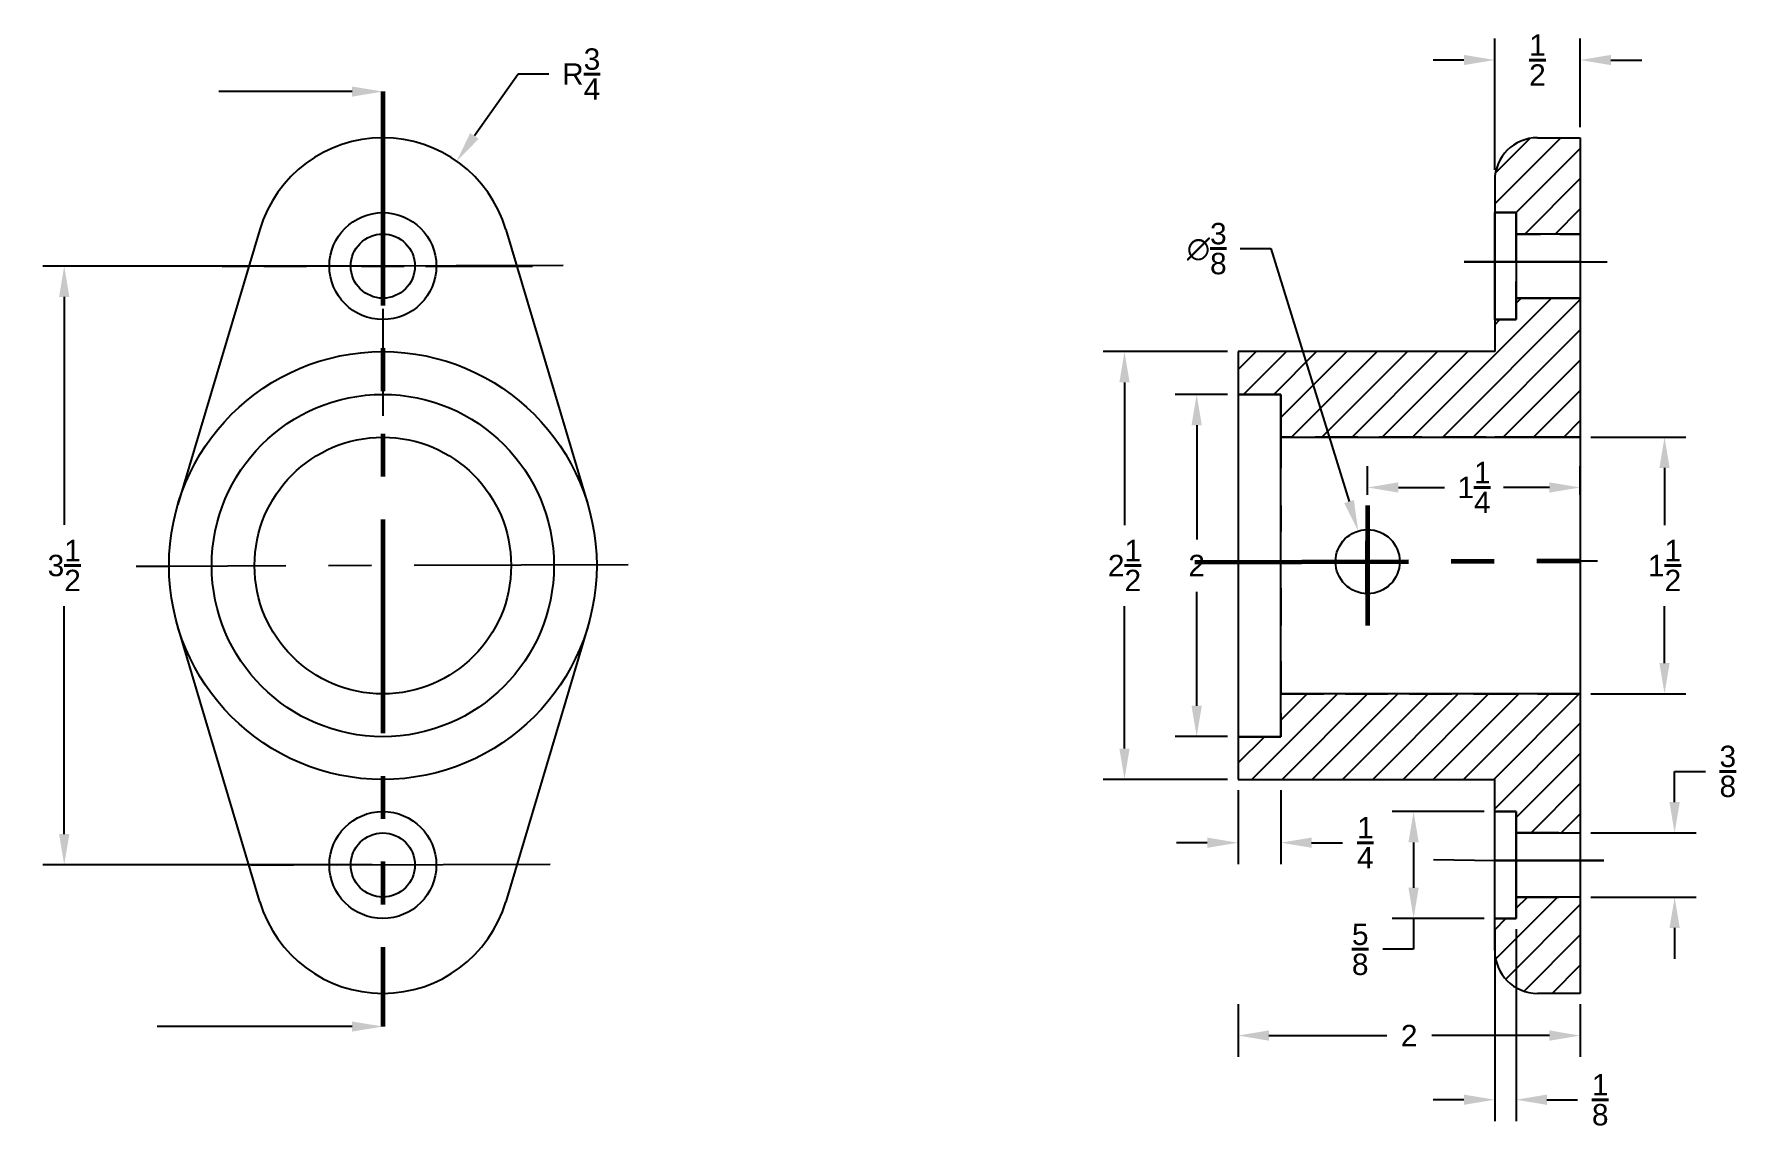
# Model space of a CAD drawing. Header units: inches. Extents: x -3 to 7.1, y 0.4 to 6.8.
import ezdxf
from ezdxf import colors
from ezdxf.entities.mleader import LeaderData, LeaderLine
from ezdxf.math import Vec2, Vec3

# ---------------------------------------------------------------- set-up
doc = ezdxf.new("R2010")
doc.units = ezdxf.units.IN
doc.header["$MEASUREMENT"] = 0
for name, pattern in [('CENTER', [2, 1.25, -0.25, 0.25, -0.25]), ('HIDDEN', [0.375, 0.25, -0.125]), ('PHANTOM', [2.5, 1.25, -0.25, 0.25, -0.25, 0.25, -0.25])]:
    doc.linetypes.add(name, pattern=pattern)
for name, color, linetype in [('Center lines', 1, 'CENTER'), ('Object Lines', 5, 'Continuous'), ('Section Lines', 7, 'Continuous')]:
    doc.layers.add(name, color=color, linetype=linetype)
for name, color, linetype, lineweight in [('Cutting Plane Lines', 252, 'PHANTOM', 60), ('Dimensions', 6, 'Continuous', 40), ('Hidden Lines', 4, 'HIDDEN', 30)]:
    doc.layers.add(name, color=color, linetype=linetype, lineweight=lineweight)
doc.styles.get("Standard").update_dxf_attribs({"font": 'arial.ttf'})
doc.dimstyles.new('Mechanical', dxfattribs={"dimtxt": 0.125, "dimasz": 0.18, "dimexe": 0.125, "dimexo": 0.0625, "dimgap": 0.09, "dimtad": 0, "dimtih": 1, "dimtoh": 1, "dimdec": 4, "dimzin": 0, "dimdsep": 46, "dimlunit": 5, "dimtxsty": 'Standard', "dimcen": -0.125, "dimadec": 0, "dimazin": 0, "dimtfac": 1, "dimtdec": 4, "dimtofl": 0, "dimtmove": 0, "dimatfit": 3, "dimfxl": 1, "dimtolj": 1, "dimtzin": 0, "dimarcsym": 0})

# ---------------------------------------------------------------- blocks, each defined once
blk = doc.blocks.new('*D12')
at = {"layer": 'Defpoints', "color": 0}
for p in [(-0.914, 5.399), (-2.776, 1.899), (-0.914, 1.899)]:
    blk.add_point(p, dxfattribs=at)
at = {"layer": 'Dimensions', "color": 0, "lineweight": -2}
for p, q in [((-0.976, 5.399), (-2.901, 5.399)), ((-2.776, 5.219), (-2.776, 3.886)), ((-2.776, 2.079), (-2.776, 3.411)), ((-0.976, 1.899), (-2.901, 1.899))]:
    blk.add_line(p, q, dxfattribs=at)
at = {"layer": 'Dimensions', "color": 0}
for points in [[(-2.806, 5.219), (-2.746, 5.219), (-2.776, 5.399)], [(-2.806, 2.079), (-2.746, 2.079), (-2.776, 1.899)]]:
    blk.add_solid(points, dxfattribs=at)
at = {"layer": 'Dimensions', "color": 0, "insert": (-2.776, 3.649), "char_height": 0.125, "attachment_point": 5}
blk.add_mtext('\\A1;3{\\H1.000000x;\\S1/2;}', dxfattribs=at)
blk = doc.blocks.new('*D13')
at = {"layer": 'Defpoints', "color": 0}
for p in [(6.086, 4.399), (6.086, 2.899), (6.579, 2.899)]:
    blk.add_point(p, dxfattribs=at)
at = {"layer": 'Dimensions', "color": 0, "lineweight": -2}
for p, q in [((6.149, 4.399), (6.704, 4.399)), ((6.579, 4.219), (6.579, 3.885)), ((6.579, 3.079), (6.579, 3.412)), ((6.149, 2.899), (6.704, 2.899))]:
    blk.add_line(p, q, dxfattribs=at)
at = {"layer": 'Dimensions', "color": 0}
for points in [[(6.549, 4.219), (6.609, 4.219), (6.579, 4.399)], [(6.549, 3.079), (6.609, 3.079), (6.579, 2.899)]]:
    blk.add_solid(points, dxfattribs=at)
at = {"layer": 'Dimensions', "color": 0, "insert": (6.579, 3.649), "char_height": 0.125, "attachment_point": 5}
blk.add_mtext('\\A1;1{\\H1.000000x;\\S1/2;}', dxfattribs=at)
blk = doc.blocks.new('*D14')
at = {"layer": 'Defpoints', "color": 0}
for p in [(4.086, 4.649), (3.844, 2.649), (4.086, 2.649)]:
    blk.add_point(p, dxfattribs=at)
at = {"layer": 'Dimensions', "color": 0, "lineweight": -2}
for p, q in [((4.024, 4.649), (3.719, 4.649)), ((3.844, 4.469), (3.844, 3.801)), ((3.844, 2.829), (3.844, 3.496)), ((4.024, 2.649), (3.719, 2.649))]:
    blk.add_line(p, q, dxfattribs=at)
at = {"layer": 'Dimensions', "color": 0}
for points in [[(3.814, 4.469), (3.874, 4.469), (3.844, 4.649)], [(3.814, 2.829), (3.874, 2.829), (3.844, 2.649)]]:
    blk.add_solid(points, dxfattribs=at)
at = {"layer": 'Dimensions', "color": 0, "insert": (3.844, 3.649), "char_height": 0.125, "attachment_point": 5}
blk.add_mtext('\\A1;2', dxfattribs=at)
blk = doc.blocks.new('*D15')
at = {"layer": 'Defpoints', "color": 0}
for p in [(4.086, 4.899), (3.422, 2.399), (4.086, 2.399)]:
    blk.add_point(p, dxfattribs=at)
at = {"layer": 'Dimensions', "color": 0, "lineweight": -2}
for p, q in [((4.024, 4.899), (3.297, 4.899)), ((3.422, 4.719), (3.422, 3.885)), ((3.422, 2.579), (3.422, 3.412)), ((4.024, 2.399), (3.297, 2.399))]:
    blk.add_line(p, q, dxfattribs=at)
at = {"layer": 'Dimensions', "color": 0}
for points in [[(3.392, 4.719), (3.452, 4.719), (3.422, 4.899)], [(3.392, 2.579), (3.452, 2.579), (3.422, 2.399)]]:
    blk.add_solid(points, dxfattribs=at)
at = {"layer": 'Dimensions', "color": 0, "insert": (3.422, 3.649), "char_height": 0.125, "attachment_point": 5}
blk.add_mtext('\\A1;2{\\H1.000000x;\\S1/2;}', dxfattribs=at)
blk = doc.blocks.new('*D16')
at = {"layer": 'Defpoints', "color": 0}
for p in [(4.086, 1.149), (6.086, 1.149), (4.086, 0.902)]:
    blk.add_point(p, dxfattribs=at)
at = {"layer": 'Dimensions', "color": 0, "lineweight": -2}
for p, q in [((4.086, 1.086), (4.086, 0.777)), ((6.086, 1.086), (6.086, 0.777)), ((4.266, 0.902), (4.955, 0.902)), ((5.906, 0.902), (5.218, 0.902))]:
    blk.add_line(p, q, dxfattribs=at)
at = {"layer": 'Dimensions', "color": 0}
for points in [[(4.266, 0.932), (4.266, 0.872), (4.086, 0.902)], [(5.906, 0.932), (5.906, 0.872), (6.086, 0.902)]]:
    blk.add_solid(points, dxfattribs=at)
at = {"layer": 'Dimensions', "color": 0, "insert": (5.086, 0.902), "char_height": 0.125, "attachment_point": 5}
blk.add_mtext('\\A1;2', dxfattribs=at)
blk = doc.blocks.new('*D17')
at = {"layer": 'Defpoints', "color": 0}
for p in [(5.586, 1.586), (5.711, 1.586), (5.711, 0.527)]:
    blk.add_point(p, dxfattribs=at)
at = {"layer": 'Dimensions', "color": 0, "lineweight": -2}
for p, q in [((5.586, 1.524), (5.586, 0.402)), ((5.711, 1.524), (5.711, 0.402)), ((5.406, 0.527), (5.226, 0.527)), ((5.891, 0.527), (6.071, 0.527))]:
    blk.add_line(p, q, dxfattribs=at)
at = {"layer": 'Dimensions', "color": 0}
for points in [[(5.406, 0.557), (5.406, 0.497), (5.586, 0.527)], [(5.891, 0.557), (5.891, 0.497), (5.711, 0.527)]]:
    blk.add_solid(points, dxfattribs=at)
at = {"layer": 'Dimensions', "color": 0, "insert": (6.203, 0.527), "char_height": 0.125, "attachment_point": 5}
blk.add_mtext('\\A1;{\\H1.000000x;\\S1/8;}', dxfattribs=at)
blk = doc.blocks.new('*D18')
at = {"layer": 'Defpoints', "color": 0}
for p in [(6.086, 2.086), (6.638, 2.086), (6.086, 1.711)]:
    blk.add_point(p, dxfattribs=at)
at = {"layer": 'Dimensions', "color": 0, "lineweight": -2}
for p, q in [((6.638, 2.266), (6.638, 2.446)), ((6.638, 2.446), (6.818, 2.446)), ((6.149, 2.086), (6.763, 2.086)), ((6.149, 1.711), (6.763, 1.711)), ((6.638, 1.531), (6.638, 1.351))]:
    blk.add_line(p, q, dxfattribs=at)
at = {"layer": 'Dimensions', "color": 0}
for points in [[(6.608, 2.266), (6.668, 2.266), (6.638, 2.086)], [(6.608, 1.531), (6.668, 1.531), (6.638, 1.711)]]:
    blk.add_solid(points, dxfattribs=at)
at = {"layer": 'Dimensions', "color": 0, "insert": (6.949, 2.446), "char_height": 0.125, "attachment_point": 5}
blk.add_mtext('\\A1;{\\H1.000000x;\\S3/8;}', dxfattribs=at)
blk = doc.blocks.new('*D20')
at = {"layer": 'Defpoints', "color": 0}
for p in [(5.586, 2.211), (5.112, 1.586), (5.586, 1.586)]:
    blk.add_point(p, dxfattribs=at)
at = {"layer": 'Dimensions', "color": 0, "lineweight": -2}
for p, q in [((5.524, 2.211), (4.987, 2.211)), ((5.112, 2.031), (5.112, 1.766)), ((5.524, 1.586), (4.987, 1.586)), ((5.112, 1.586), (5.112, 1.406)), ((5.112, 1.406), (4.932, 1.406))]:
    blk.add_line(p, q, dxfattribs=at)
at = {"layer": 'Dimensions', "color": 0}
for points in [[(5.082, 2.031), (5.142, 2.031), (5.112, 2.211)], [(5.082, 1.766), (5.142, 1.766), (5.112, 1.586)]]:
    blk.add_solid(points, dxfattribs=at)
at = {"layer": 'Dimensions', "color": 0, "insert": (4.8, 1.406), "char_height": 0.125, "attachment_point": 5}
blk.add_mtext('\\A1;{\\H1.000000x;\\S5/8;}', dxfattribs=at)
blk = doc.blocks.new('*D21')
at = {"layer": 'Defpoints', "color": 0}
for p in [(5.586, 6.603), (6.086, 6.149), (5.586, 5.899)]:
    blk.add_point(p, dxfattribs=at)
at = {"layer": 'Dimensions', "color": 0, "lineweight": -2}
for p, q in [((5.586, 5.961), (5.586, 6.728)), ((6.086, 6.211), (6.086, 6.728)), ((5.406, 6.603), (5.226, 6.603)), ((6.266, 6.603), (6.446, 6.603))]:
    blk.add_line(p, q, dxfattribs=at)
at = {"layer": 'Dimensions', "color": 0}
for points in [[(5.406, 6.633), (5.406, 6.573), (5.586, 6.603)], [(6.266, 6.633), (6.266, 6.573), (6.086, 6.603)]]:
    blk.add_solid(points, dxfattribs=at)
at = {"layer": 'Dimensions', "color": 0, "insert": (5.836, 6.603), "char_height": 0.125, "attachment_point": 5}
blk.add_mtext('\\A1;{\\H1.000000x;\\S1/2;}', dxfattribs=at)
blk = doc.blocks.new('*D22')
at = {"layer": 'Defpoints', "color": 0}
for p in [(4.788, 3.851), (4.898, 3.492)]:
    blk.add_point(p, dxfattribs=at)
at = {"layer": 'Dimensions', "color": 0, "lineweight": -2}
for p, q in [((4.098, 5.501), (4.278, 5.501)), ((4.278, 5.501), (4.735, 4.023)), ((4.843, 3.547), (4.843, 3.797)), ((4.718, 3.672), (4.968, 3.672))]:
    blk.add_line(p, q, dxfattribs=at)
at = {"layer": 'Dimensions', "color": 0}
blk.add_solid([(4.763, 4.032), (4.706, 4.014), (4.788, 3.851)], dxfattribs=at)
at = {"layer": 'Dimensions', "color": 0, "insert": (3.903, 5.501), "char_height": 0.125, "attachment_point": 5}
blk.add_mtext('\\A1;∅{\\H1.000000x;\\S3/8;}', dxfattribs=at)
blk = doc.blocks.new('*D23')
at = {"layer": 'Defpoints', "color": 0}
for p in [(6.086, 4.105), (4.843, 4), (6.086, 4)]:
    blk.add_point(p, dxfattribs=at)
at = {"layer": 'Dimensions', "color": 0, "lineweight": -2}
for p, q in [((4.843, 4.062), (4.843, 4.23)), ((6.086, 4.062), (6.086, 4.23)), ((5.023, 4.105), (5.293, 4.105)), ((5.906, 4.105), (5.637, 4.105))]:
    blk.add_line(p, q, dxfattribs=at)
at = {"layer": 'Dimensions', "color": 0}
for points in [[(5.023, 4.135), (5.023, 4.075), (4.843, 4.105)], [(5.906, 4.135), (5.906, 4.075), (6.086, 4.105)]]:
    blk.add_solid(points, dxfattribs=at)
at = {"layer": 'Dimensions', "color": 0, "insert": (5.465, 4.105), "char_height": 0.125, "attachment_point": 5}
blk.add_mtext('\\A1;1{\\H1.000000x;\\S1/4;}', dxfattribs=at)
blk = doc.blocks.new('*D24')
at = {"layer": 'Defpoints', "color": 0}
for p in [(4.086, 2.399), (4.336, 2.399), (4.336, 2.029)]:
    blk.add_point(p, dxfattribs=at)
at = {"layer": 'Dimensions', "color": 0, "lineweight": -2}
for p, q in [((4.086, 2.336), (4.086, 1.904)), ((4.336, 2.336), (4.336, 1.904)), ((3.906, 2.029), (3.726, 2.029)), ((4.516, 2.029), (4.696, 2.029))]:
    blk.add_line(p, q, dxfattribs=at)
at = {"layer": 'Dimensions', "color": 0}
for points in [[(3.906, 2.059), (3.906, 1.999), (4.086, 2.029)], [(4.516, 2.059), (4.516, 1.999), (4.336, 2.029)]]:
    blk.add_solid(points, dxfattribs=at)
at = {"layer": 'Dimensions', "color": 0, "insert": (4.83, 2.029), "char_height": 0.125, "attachment_point": 5}
blk.add_mtext('\\A1;{\\H1.000000x;\\S1/4;}', dxfattribs=at)
blk = doc.blocks.new('*D25')
at = {"layer": 'Defpoints', "color": 0}
for p in [(-0.482, 6.012), (-0.914, 5.399)]:
    blk.add_point(p, dxfattribs=at)
at = {"layer": 'Dimensions', "color": 0, "lineweight": -2}
for p, q in [((-0.123, 6.521), (-0.378, 6.159)), ((0.057, 6.521), (-0.123, 6.521)), ((-0.914, 5.649), (-0.914, 6.274)), ((-0.914, 5.274), (-0.914, 5.524)), ((-1.164, 5.399), (-1.789, 5.399)), ((-1.039, 5.399), (-0.789, 5.399)), ((-0.664, 5.399), (-0.039, 5.399)), ((-0.914, 5.149), (-0.914, 4.524))]:
    blk.add_line(p, q, dxfattribs=at)
at = {"layer": 'Dimensions', "color": 0}
blk.add_solid([(-0.403, 6.176), (-0.353, 6.142), (-0.482, 6.012)], dxfattribs=at)
at = {"layer": 'Dimensions', "color": 0, "insert": (0.246, 6.521), "char_height": 0.125, "attachment_point": 5}
blk.add_mtext('\\A1;R{\\H1.000000x;\\S3/4;}', dxfattribs=at)

msp = doc.modelspace()

# ---------------------------------------------------------------- hatches: boundary and pattern name
at = {"layer": 'Section Lines'}
h = msp.add_hatch(dxfattribs=at)
h.set_pattern_fill('ANSI31', color=256, style=0)
h.paths.add_polyline_path([(6.08648, 6.1487), (5.83648, 6.1487, 0.41421356), (5.58648, 5.8987), (5.58648, 5.7112), (5.71148, 5.7112), (5.71148, 5.5862), (6.08648, 5.5862)])
h.paths.add_polyline_path([(5.71148, 1.71117), (5.71148, 1.58617), (5.58648, 1.58617), (5.58648, 1.39867, 0.41421356), (5.83648, 1.14867), (6.08648, 1.14867), (6.08648, 1.71117)])
h = msp.add_hatch(dxfattribs=at)
h.set_pattern_fill('ANSI31', color=256, style=0)
h.paths.add_polyline_path([(6.08648, 2.89869), (4.33648, 2.89869), (4.33648, 2.64869), (4.08648, 2.64869), (4.08648, 2.39869), (5.58648, 2.39869), (5.58648, 2.21117), (5.71148, 2.21117), (5.71148, 2.08617), (6.08648, 2.08617)])
h.paths.add_polyline_path([(6.08648, 5.2112), (5.71148, 5.2112), (5.71148, 5.0862), (5.58648, 5.0862), (5.58648, 4.89869), (4.08648, 4.89869), (4.08648, 4.64869), (4.33648, 4.64869), (4.33648, 4.39869), (6.08648, 4.39869)])

# ---------------------------------------------------------------- linework, layer by layer
at = {"layer": 'Center lines'}
for p, q in [((5.58648, 5.42497), (5.40788, 5.42377)), ((5.40788, 5.42377), (6.24315, 5.42377)), ((6.08648, 5.42646), (5.58648, 5.42448)), ((-1.69707, 5.39559), (-1.85319, 5.39406)), ((0.14005, 5.4018), (-1.69707, 5.39559)), ((4.84318, 3.99966), (4.84318, 3.29771)), ((-2.16351, 3.64373), (-2.35624, 3.64373)), ((0.51971, 3.65364), (-2.16351, 3.64373)), ((4.08648, 3.66851), (3.83228, 3.66851)), ((6.08648, 3.67645), (6.1862, 3.67684)), ((5.22755, 1.93177), (5.58648, 1.92445)), ((5.58648, 1.92445), (6.22417, 1.92445)), ((6.22417, 1.92445), (5.58648, 1.92445)), ((5.58648, 1.92445), (5.58648, 1.92445)), ((5.58648, 1.92445), (5.58648, 1.92445)), ((0.06412, 1.90178), (-1.8342, 1.89557)), ((-0.91352, 1.14867), (-0.91352, 0.95474))]:
    msp.add_line(p, q, dxfattribs=at)
at = {"layer": 'Cutting Plane Lines'}
for p, q in [((-0.91352, 6.41852), (-0.91352, 0.95474)), ((4.84318, 3.99966), (4.84318, 3.29771)), ((4.84318, 3.99966), (4.84318, 3.29771)), ((4.84318, 3.48402), (4.84318, 3.79351)), ((4.84318, 3.79351), (4.84318, 3.79351)), ((3.83228, 3.66851), (6.1862, 3.67684)), ((4.84318, 3.66851), (4.84318, 3.48402))]:
    msp.add_line(p, q, dxfattribs=at)
at = {"layer": 'Hidden Lines'}
for p, q in [((5.58648, 5.7112), (5.71148, 5.7112)), ((5.71148, 5.7112), (5.71148, 5.5862)), ((5.71148, 5.5862), (5.85399, 5.5862)), ((5.71148, 5.5862), (5.71148, 5.42497)), ((6.08648, 5.5862), (5.96789, 5.5862)), ((6.08648, 5.5862), (6.08648, 5.5862)), ((6.08648, 5.5862), (6.08648, 5.5862)), ((5.71148, 5.2112), (5.71148, 5.30869)), ((5.71148, 5.0862), (5.71148, 5.2112)), ((5.71148, 5.2112), (5.83501, 5.2112)), ((6.08648, 5.2112), (5.98688, 5.2112)), ((5.58648, 5.0862), (5.71148, 5.0862)), ((4.08648, 4.64869), (4.33648, 4.64869)), ((4.33648, 4.64869), (4.33648, 4.53086)), ((4.33648, 4.39869), (4.33648, 4.39869)), ((4.33648, 4.39869), (4.33648, 4.21783)), ((5.91094, 4.39869), (4.33648, 4.39869)), ((5.71148, 4.39869), (5.58648, 4.39869)), ((6.08648, 4.39869), (5.91094, 4.39869)), ((4.33648, 3.99966), (4.33648, 3.84789)), ((4.33648, 3.29771), (4.33648, 3.51589)), ((4.33648, 2.89869), (4.33648, 3.08903)), ((6.08648, 2.89869), (4.33648, 2.89869)), ((4.33648, 2.64869), (4.33648, 2.78549)), ((4.08648, 2.64869), (4.33648, 2.64869)), ((5.71148, 2.21117), (5.58648, 2.21117)), ((5.71148, 1.58617), (5.71148, 2.21117)), ((5.71148, 2.08617), (6.08648, 2.08617)), ((5.71148, 1.71117), (6.08648, 1.71117)), ((5.58648, 1.58617), (5.71148, 1.58617))]:
    msp.add_line(p, q, dxfattribs=at)
at = {"layer": 'Object Lines'}
for p, q in [((5.83648, 6.1487), (6.08648, 6.1487)), ((6.08648, 6.1487), (6.08648, 1.14867)), ((5.58648, 5.8987), (5.58648, 4.89869)), ((5.58648, 5.0862), (5.58648, 5.7112)), ((5.58648, 5.7112), (5.71148, 5.7112)), ((5.71148, 5.7112), (5.71148, 5.5862)), ((-1.63225, 5.61298), (-2.11141, 4.00583)), ((-0.19478, 5.61298), (0.28438, 4.00583)), ((6.08648, 5.5862), (5.71148, 5.5862)), ((5.71148, 5.5862), (5.71148, 5.2112)), ((5.71148, 5.2112), (6.08648, 5.2112)), ((6.08648, 5.2112), (5.71148, 5.2112)), ((5.71148, 5.2112), (5.71148, 5.0862)), ((5.71148, 5.0862), (5.58648, 5.0862)), ((5.58648, 4.89869), (4.08648, 4.89869)), ((4.08648, 4.89869), (4.08648, 2.39869)), ((4.33648, 4.64869), (4.08648, 4.64869)), ((4.08648, 4.64869), (4.33648, 4.64869)), ((4.33648, 2.64869), (4.33648, 4.64869)), ((4.33648, 4.64869), (4.33648, 4.39869)), ((4.33648, 4.39869), (6.08648, 4.39869)), ((6.08648, 4.39869), (6.08648, 2.89869)), ((4.84318, 3.29771), (4.84318, 3.99966)), ((4.84318, 3.48402), (4.84318, 3.29771)), ((-1.63225, 1.68439), (-2.11141, 3.29155)), ((0.28438, 3.29155), (-0.19478, 1.68439)), ((6.08648, 2.89869), (4.33648, 2.89869)), ((4.08648, 2.64869), (4.33648, 2.64869)), ((4.08648, 2.39869), (5.58648, 2.39869)), ((5.58648, 1.39867), (5.58648, 2.39869)), ((5.58648, 2.21117), (5.71148, 2.21117)), ((5.71148, 2.21117), (5.71148, 2.08617)), ((5.71148, 2.08617), (6.08648, 2.08617)), ((5.71148, 1.71117), (5.71148, 2.08617)), ((5.71148, 2.08617), (5.71148, 1.58617)), ((6.08648, 2.08617), (6.08648, 1.71117)), ((6.08648, 1.71117), (5.71148, 1.71117)), ((5.71148, 1.58617), (5.58648, 1.58617)), ((6.08648, 1.14867), (5.83648, 1.14867))]:
    msp.add_line(p, q, dxfattribs=at)
for centre, radius in [((-0.91352, 5.3987), 0.3125), ((-0.91352, 5.3987), 0.1875), ((-0.91352, 3.64869), 1.25), ((-0.91352, 3.64869), 1), ((-0.91352, 3.64869), 0.75), ((4.84318, 3.67152), 0.1875), ((-0.91352, 1.89867), 0.3125), ((-0.91352, 1.89867), 0.1875)]:
    msp.add_circle(centre, radius, dxfattribs=at)
for centre, radius, start, end in [((-0.91352, 5.3987), 0.75, 16.601415, 163.398585), ((5.83648, 5.8987), 0.25, 90, 180), ((-0.91352, 1.89867), 0.75, 196.601415, 343.398585), ((5.83648, 1.39867), 0.25, 180, 270)]:
    msp.add_arc(centre, radius, start, end, dxfattribs=at)

# ---------------------------------------------------------------- dimensions: what is measured, and where the dimension line sits
at = {"layer": 'Dimensions'}
for base, p1, p2, picture, middle in [((5.58648, 6.60315), (6.08648, 6.1487), (5.58648, 5.8987), '*D21', (5.83648, 6.60315)), ((6.08648, 4.10471), (4.84318, 3.99966), (6.08648, 3.99966), '*D23', (5.46483, 4.10471)), ((4.33648, 2.02854), (4.08648, 2.39869), (4.33648, 2.39869), '*D24', (4.82971, 2.02854)), ((5.71148, 0.52713), (5.58648, 1.58617), (5.71148, 1.58617), '*D17', (6.20267, 0.52713)), ((4.08648, 0.90248), (6.08648, 1.14867), (4.08648, 1.14867), '*D16', (5.08648, 0.90248))]:
    dim = msp.add_linear_dim(base=base, p1=p1, p2=p2, dimstyle='Mechanical', dxfattribs=at)
    dim.commit()
    dim.dimension.update_dxf_attribs({"geometry": picture, "text_midpoint": middle})
dim = msp.add_radius_dim(center=(-0.91352, 5.3987), mpoint=(-0.48163, 6.01187), dimstyle='Mechanical', dxfattribs=at)
dim.commit()
dim.dimension.update_dxf_attribs({"geometry": '*D25', "text_midpoint": (0.24644, 6.52104), "dimtype": 164})
dim = msp.add_diameter_dim_2p(p1=(4.8985, 3.49236), p2=(4.78786, 3.85067), dimstyle='Mechanical', dxfattribs=at)
dim.commit()
dim.dimension.update_dxf_attribs({"geometry": '*D22', "text_midpoint": (3.90285, 5.50055), "dimtype": 163})
for base, p1, p2, picture, middle in [((-2.77556, 1.89858), (-0.91352, 5.3987), (-0.91352, 1.89858), '*D12', (-2.77556, 3.64864)), ((3.4216, 2.39869), (4.08648, 4.89869), (4.08648, 2.39869), '*D15', (3.4216, 3.64869)), ((3.84414, 2.64869), (4.08648, 4.64869), (4.08648, 2.64869), '*D14', (3.84414, 3.64869)), ((6.57887, 2.89869), (6.08648, 4.39869), (6.08648, 2.89869), '*D13', (6.57887, 3.64869)), ((6.63755, 2.08617), (6.08648, 1.71117), (6.08648, 2.08617), '*D18', (6.94874, 2.44617)), ((5.11174, 1.58617), (5.58648, 2.21117), (5.58648, 1.58617), '*D20', (4.8003, 1.40617))]:
    dim = msp.add_linear_dim(base=base, p1=p1, p2=p2, angle=90, dimstyle='Mechanical', dxfattribs=at)
    dim.commit()
    dim.dimension.update_dxf_attribs({"geometry": picture, "text_midpoint": middle})

# ---------------------------------------------------------------- leaders
at = {"layer": 'Cutting Plane Lines'}
ml = msp.add_multileader_mtext('Standard', dxfattribs=at)
ml.set_content('', color=256)
ml.set_leader_properties()
ml.build(insert=Vec2(0, 0))
ml.multileader.update_dxf_attribs({"has_dogleg": 0, "dogleg_length": 0.36, "arrow_head_size": 0.18})
ctx = ml.context
ctx.base_point, ctx.char_height, ctx.arrow_head_size, ctx.landing_gap_size, ctx.plane_origin = Vec3(-2.0518, 6.41852), 0.18, 0.18, 0.09, Vec3(-0.91352, 6.41852)
ctx.text_align_type = 2
notes = []
notes.append((ctx, [(0, (1, 1, 0), (-1.5118, 6.41852), (-1, 0), 0.36, [(0, [(-0.91352, 6.41852)], 0, [])])]))
ctx.mtext.insert, ctx.mtext.alignment, ctx.mtext.flow_direction = Vec3(-1.9618, 6.50852), 3, 5
ml = msp.add_multileader_mtext('Standard', dxfattribs=at)
ml.set_content('', color=256)
ml.set_leader_properties()
ml.build(insert=Vec2(0, 0))
ml.multileader.update_dxf_attribs({"dogleg_length": 0.36, "arrow_head_size": 0.18})
ctx = ml.context
ctx.base_point, ctx.char_height, ctx.arrow_head_size, ctx.landing_gap_size, ctx.plane_origin = Vec3(-2.4118, 0.95474), 0.18, 0.18, 0.09, Vec3(-0.91352, 0.95474)
ctx.text_align_type = 2
notes.append((ctx, [(0, (1, 1, 0), (-1.8718, 0.95474), (-1, 0), 0.36, [(0, [(-0.91352, 0.95474)], 0, [])])]))
ctx.mtext.insert, ctx.mtext.alignment, ctx.mtext.flow_direction = Vec3(-2.3218, 1.04474), 3, 5
for ctx, leaders in notes:
    for number, flags, end, landing, length, lines in leaders:
        leader = LeaderData()
        leader.index, (leader.has_last_leader_line, leader.has_dogleg_vector, leader.attachment_direction) = number, flags
        leader.last_leader_point, leader.dogleg_vector, leader.dogleg_length = Vec3(end), Vec3(landing), length
        for number, points, colour, breaks in lines:
            line = LeaderLine()
            line.index, line.vertices, line.color, line.breaks = number, Vec3.list(points), colors.encode_raw_color(colour), breaks
            leader.lines.append(line)
        ctx.leaders.append(leader)

doc.saveas('drawing.dxf')
